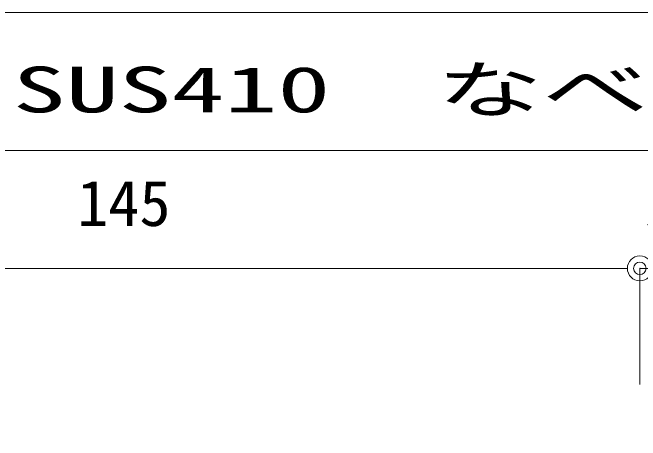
# Model space of a CAD drawing. Units: millimetres on the paper. Extents: x -420 to 420, y -297 to 297.
# Drawn here: x 251.12 to 276.26, y 32.79 to 49.92 of the extents above; entities that cross this region are included whole.
import ezdxf
from ezdxf.enums import TextEntityAlignment as Align

# ---------------------------------------------------------------- set-up
doc = ezdxf.new("R2010")
doc.units = ezdxf.units.MM
doc.header["$PDMODE"] = 32
doc.header["$PDSIZE"] = 0.5
for name, color, linetype, lineweight in [('0-0_0', 7, 'Continuous', 5), ('0-1_Defpoints', 7, 'Continuous', 18), ('0-7_0-A11-寸法_詳細', 5, 'Continuous', 18), ('0-B_A-B03-文字_書込_小', 7, 'Continuous', 18)]:
    doc.layers.add(name, color=color, linetype=linetype, lineweight=lineweight)
doc.styles.add('ＭＳ ゴシック', font='')
doc.styles.get('ＭＳ ゴシック').set_extended_font_data('MS Gothic')

# ---------------------------------------------------------------- blocks, each defined once
blk = doc.blocks.new('_Dot')
at = {"layer": '0-0_0'}
blk.add_line((-0.5, 0), (-1, 0), dxfattribs=at)
for radius in [0.5, 0.25]:
    blk.add_circle((0, 0), radius, dxfattribs=at)
blk = doc.blocks.new('D58')
at = {"layer": '0-1_Defpoints'}
blk.add_point((696.739, 336.676), dxfattribs=at)
at = {"layer": '0-7_0-A11-寸法_詳細'}
for p, q in [((649.406, 336.676), (695.739, 336.676)), ((696.739, 332.021), (696.739, 336.676))]:
    blk.add_line(p, q, dxfattribs=at)
blk.add_blockref('_Dot', (696.739, 336.676), dxfattribs=at)
at = {"layer": '0-7_0-A11-寸法_詳細', "color": 7, "style": 'ＭＳ ゴシック'}
blk.add_text('145', height=1.833, dxfattribs=at).set_placement((674.205, 337.824), align=Align.BOTTOM_LEFT)
blk = doc.blocks.new('D59')
at = {"layer": '0-1_Defpoints'}
for p in [(698.406, 336.676), (696.739, 328.021), (698.406, 328.021)]:
    blk.add_point(p, dxfattribs=at)
at = {"layer": '0-7_0-A11-寸法_詳細'}
for p, q in [((695.739, 336.676), (694.739, 336.676)), ((696.739, 332.021), (696.739, 336.676)), ((696.739, 336.676), (698.406, 336.676)), ((698.406, 332.021), (698.406, 336.676)), ((699.406, 336.676), (700.406, 336.676))]:
    blk.add_line(p, q, dxfattribs=at)
blk.add_blockref('_Dot', (696.739, 336.676), dxfattribs=at)
at = {"layer": '0-7_0-A11-寸法_詳細', "rotation": 180}
blk.add_blockref('_Dot', (698.406, 336.676), dxfattribs=at)
at = {"layer": '0-7_0-A11-寸法_詳細', "color": 7, "style": 'ＭＳ ゴシック'}
blk.add_text('5', height=1.833, dxfattribs=at).set_placement((696.948, 337.676), align=Align.BOTTOM_LEFT)

msp = doc.modelspace()

# ---------------------------------------------------------------- linework, layer by layer
at = {"layer": '0-B_A-B03-文字_書込_小'}
for points in [[(231.245, 29.264), (243.135, 49.92), (287.739, 49.92)], [(236.66, 20.402), (250.474, 44.402), (291.977, 44.402)]]:
    msp.add_lwpolyline(points, dxfattribs=at)

# ---------------------------------------------------------------- block references
at = {"layer": '0-7_0-A11-寸法_詳細'}
for name in ['D58', 'D59']:
    msp.add_blockref(name, (-420.5, -297), dxfattribs=at)

# ---------------------------------------------------------------- texts
at = {"layer": '0-B_A-B03-文字_書込_小', "style": 'ＭＳ ゴシック', "width": 1.7}
msp.add_text('SUS410\u3000なべ頭ﾃｸｽ\u3000φ5-19', height=1.833, dxfattribs=at).set_placement((251.126, 45.372), align=Align.BOTTOM_LEFT)

doc.saveas('drawing.dxf')
